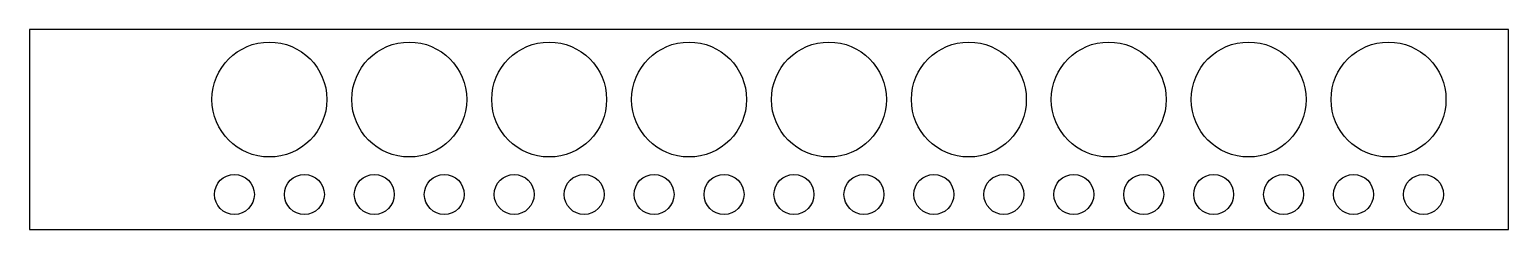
# Model space of a CAD drawing. Header units: inches. Extents: x -30.3 to 43.7, y -10 to 0.
import ezdxf

# ---------------------------------------------------------------- set-up
doc = ezdxf.new("R2010")
doc.units = ezdxf.units.IN
doc.header["$MEASUREMENT"] = 0

msp = doc.modelspace()

# ---------------------------------------------------------------- linework, layer by layer
msp.add_lwpolyline([(43.682, 0), (-30.318, 0), (-30.318, -10), (43.682, -10)], close=True)
for centre, radius in [((-18.318, -3.5), 2.875), ((-11.318, -3.5), 2.875), ((-4.318, -3.5), 2.875), ((2.682, -3.5), 2.875), ((9.682, -3.5), 2.875), ((16.682, -3.5), 2.875), ((23.682, -3.5), 2.875), ((30.682, -3.5), 2.875), ((37.682, -3.5), 2.875), ((-20.068, -8.25), 1), ((-16.568, -8.25), 1), ((-13.068, -8.25), 1), ((-9.568, -8.25), 1), ((-6.068, -8.25), 1), ((-2.568, -8.25), 1), ((0.932, -8.25), 1), ((4.432, -8.25), 1), ((7.932, -8.25), 1), ((11.432, -8.25), 1), ((14.932, -8.25), 1), ((18.432, -8.25), 1), ((21.932, -8.25), 1), ((25.432, -8.25), 1), ((28.932, -8.25), 1), ((32.432, -8.25), 1), ((35.932, -8.25), 1), ((39.432, -8.25), 1)]:
    msp.add_circle(centre, radius)

doc.saveas('drawing.dxf')
